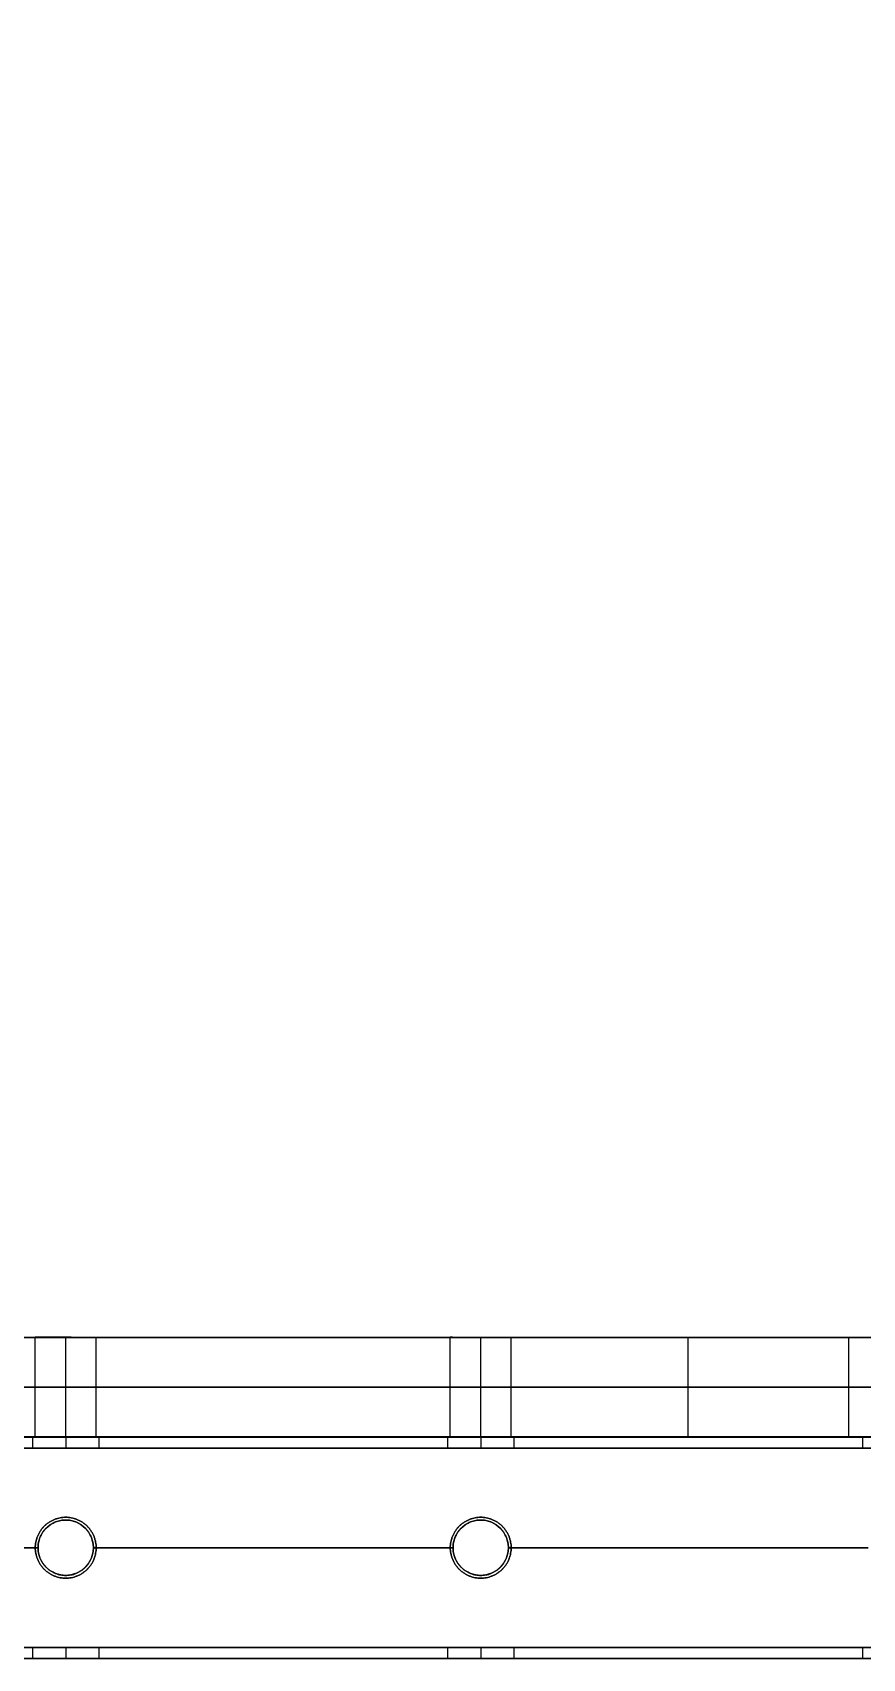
# Model space of a CAD drawing. Header units: millimetres. Extents: x -6529 to 809, y -8611 to 207.
# Drawn here: x 482.5 to 632.5, y -8611 to -8317.3 of the extents above; entities that cross this region are included whole.
import ezdxf

# ---------------------------------------------------------------- set-up
doc = ezdxf.new("R2010")
doc.units = ezdxf.units.MM
doc.header["$MEASUREMENT"] = 0
doc.layers.add('platen', color=7, linetype='Continuous', true_color=0x007f00)
doc.layers.add('staal', color=5, linetype='Continuous', true_color=0x0000ff)

# ---------------------------------------------------------------- blocks, each defined once
blk = doc.blocks.new('plaat base')
at = {"layer": 'platen'}
for p, q in [((58, -600), (1258, -600)), ((58, -600, 18), (1258, -600, 18)), ((245.5, -1232.5), (245.5, -1232.5, 18)), ((320.5, -1232.5), (320.5, -1232.5, 18)), ((240, -1238), (240, -1238, 18)), ((251, -1238), (251, -1238, 18)), ((315, -1238), (315, -1238, 18)), ((326, -1238), (326, -1238, 18)), ((245.5, -1243.5), (245.5, -1243.5, 18)), ((320.5, -1243.5), (320.5, -1243.5, 18))]:
    blk.add_line(p, q, dxfattribs=at)
for points in [[(358, 0), (179, 0), (0, 0)], [(358, 0, 18), (179, 0, 18), (0, 0, 18)], [(358, 0, 9), (179, 0, 9), (0, 0, 9)], [(179, 0), (179, 0, 9), (179, 0, 18)], [(958, -1200), (1137, -1200), (1316, -1200)], [(958, -1200, 18), (1137, -1200, 18), (1316, -1200, 18)], [(958, -1200, 9), (1137, -1200, 9), (1316, -1200, 9)], [(1137, -1200), (1137, -1200, 9), (1137, -1200, 18)], [(58, -1258), (208, -1258), (358, -1258)], [(58, -1258, 18), (208, -1258, 18), (358, -1258, 18)], [(58, -1258, 9), (208, -1258, 9), (358, -1258, 9)], [(208, -1258), (208, -1258, 9), (208, -1258, 18)]]:
    blk.add_open_spline(points, degree=2, dxfattribs=at)
for points in [[(245.5, -1243.5), (240, -1243.5), (240, -1238), (240, -1232.5), (245.5, -1232.5), (251, -1232.5), (251, -1238), (251, -1243.5), (245.5, -1243.5)], [(245.5, -1243.5, 18), (240, -1243.5, 18), (240, -1238, 18), (240, -1232.5, 18), (245.5, -1232.5, 18), (251, -1232.5, 18), (251, -1238, 18), (251, -1243.5, 18), (245.5, -1243.5, 18)], [(320.5, -1243.5), (315, -1243.5), (315, -1238), (315, -1232.5), (320.5, -1232.5), (326, -1232.5), (326, -1238), (326, -1243.5), (320.5, -1243.5)], [(320.5, -1243.5, 18), (315, -1243.5, 18), (315, -1238, 18), (315, -1232.5, 18), (320.5, -1232.5, 18), (326, -1232.5, 18), (326, -1238, 18), (326, -1243.5, 18), (320.5, -1243.5, 18)]]:
    blk.add_rational_spline(points, [1, 0.707106781187, 1, 0.707106781187, 1, 0.707106781187, 1, 0.707106781187, 1], degree=2, knots=[-31.415927, -31.415927, -31.415927, -23.561945, -23.561945, -15.707963, -15.707963, -7.853982, -7.853982, 0, 0, 0], dxfattribs=at)
blk = doc.blocks.new('plaat laag')
at = {"layer": 'platen'}
for p, q in [((-3.27, -989.99, -38), (14.73, -990.05, -38)), ((-3.29, -995.49, -43.5), (14.71, -995.55, -43.5)), ((-3.29, -995.49, -32.5), (14.71, -995.55, -32.5)), ((-3.31, -1000.99, -38), (14.69, -1001.05, -38)), ((-3.52, -1064.99, -38), (14.48, -1065.05, -38)), ((-3.54, -1070.49, -43.5), (14.46, -1070.55, -43.5)), ((-3.54, -1070.49, -32.5), (14.46, -1070.55, -32.5)), ((-3.56, -1075.99, -38), (14.44, -1076.05, -38))]:
    blk.add_line(p, q, dxfattribs=at)
for points in [[(-0.19, -58, 300), (-2.18, -658, 300), (-4.16, -1257.99, 300)], [(17.81, -58.06, 300), (15.82, -658.06, 300), (13.84, -1258.05, 300)], [(-3.17, -957.99, 600), (-3.76, -1136.99, 600), (-4.35, -1315.99, 600)], [(-4.16, -1257.99, -58), (-3.66, -1107.99, -58), (-3.17, -957.99, -58)], [(5.83, -958.02, 600), (5.24, -1137.02, 600), (4.65, -1316.02, 600)], [(4.84, -1258.02, -58), (5.34, -1108.02, -58), (5.83, -958.02, -58)], [(14.83, -958.05, 600), (14.24, -1137.05, 600), (13.65, -1316.05, 600)], [(13.84, -1258.05, -58), (14.34, -1108.05, -58), (14.83, -958.05, -58)], [(-3.66, -1107.99, -58), (5.34, -1108.02, -58), (14.34, -1108.05, -58)], [(-3.76, -1136.99, 600), (5.24, -1137.02, 600), (14.24, -1137.05, 600)]]:
    blk.add_open_spline(points, degree=2, dxfattribs=at)
for points in [[(-3.29, -995.49, -43.5), (-3.31, -1000.99, -43.5), (-3.31, -1000.99, -38), (-3.31, -1000.99, -32.5), (-3.29, -995.49, -32.5), (-3.27, -989.99, -32.5), (-3.27, -989.99, -38), (-3.27, -989.99, -43.5), (-3.29, -995.49, -43.5)], [(14.71, -995.55, -43.5), (14.69, -1001.05, -43.5), (14.69, -1001.05, -38), (14.69, -1001.05, -32.5), (14.71, -995.55, -32.5), (14.73, -990.05, -32.5), (14.73, -990.05, -38), (14.73, -990.05, -43.5), (14.71, -995.55, -43.5)], [(-3.54, -1070.49, -43.5), (-3.56, -1075.99, -43.5), (-3.56, -1075.99, -38), (-3.56, -1075.99, -32.5), (-3.54, -1070.49, -32.5), (-3.52, -1064.99, -32.5), (-3.52, -1064.99, -38), (-3.52, -1064.99, -43.5), (-3.54, -1070.49, -43.5)], [(14.46, -1070.55, -43.5), (14.44, -1076.05, -43.5), (14.44, -1076.05, -38), (14.44, -1076.05, -32.5), (14.46, -1070.55, -32.5), (14.48, -1065.05, -32.5), (14.48, -1065.05, -38), (14.48, -1065.05, -43.5), (14.46, -1070.55, -43.5)]]:
    blk.add_rational_spline(points, [1, 0.707106781187, 1, 0.707106781187, 1, 0.707106781187, 1, 0.707106781187, 1], degree=2, knots=[-31.415927, -31.415927, -31.415927, -23.561945, -23.561945, -15.707963, -15.707963, -7.853982, -7.853982, 0, 0, 0], dxfattribs=at)
blk = doc.blocks.new('top plaat')
at = {"layer": 'platen'}
for p, q in [((995.5, -1250.5), (995.5, -1250.5, 18)), ((1070.5, -1250.5), (1070.5, -1250.5, 18)), ((990, -1256), (990, -1256, 18)), ((1001, -1256), (1001, -1256, 18)), ((1065, -1256), (1065, -1256, 18)), ((1076, -1256), (1076, -1256, 18)), ((995.5, -1261.5), (995.5, -1261.5, 18)), ((1070.5, -1261.5), (1070.5, -1261.5, 18))]:
    blk.add_line(p, q, dxfattribs=at)
for points, knots in [([(995.5, -1261.5), (990, -1261.5), (990, -1256), (990, -1250.5), (995.5, -1250.5), (1001, -1250.5), (1001, -1256), (1001, -1261.5), (995.5, -1261.5)], [-31.415927, -31.415927, -31.415927, -23.561945, -23.561945, -15.707963, -15.707963, -7.853982, -7.853982, 0, 0, 0]), ([(995.5, -1261.5, 18), (990, -1261.5, 18), (990, -1256, 18), (990, -1250.5, 18), (995.5, -1250.5, 18), (1001, -1250.5, 18), (1001, -1256, 18), (1001, -1261.5, 18), (995.5, -1261.5, 18)], [-31.415927, -31.415927, -31.415927, -23.561945, -23.561945, -15.707963, -15.707963, -7.853982, -7.853982, 0, 0, 0]), ([(995.5, -1261.5, 9), (1001, -1261.5, 9), (1001, -1256, 9), (1001, -1250.5, 9), (995.5, -1250.5, 9), (990, -1250.5, 9), (990, -1256, 9), (990, -1261.5, 9), (995.5, -1261.5, 9)], [0, 0, 0, 7.853982, 7.853982, 15.707963, 15.707963, 23.561945, 23.561945, 31.415927, 31.415927, 31.415927]), ([(1070.5, -1261.5), (1065, -1261.5), (1065, -1256), (1065, -1250.5), (1070.5, -1250.5), (1076, -1250.5), (1076, -1256), (1076, -1261.5), (1070.5, -1261.5)], [-31.415927, -31.415927, -31.415927, -23.561945, -23.561945, -15.707963, -15.707963, -7.853982, -7.853982, 0, 0, 0]), ([(1070.5, -1261.5, 18), (1065, -1261.5, 18), (1065, -1256, 18), (1065, -1250.5, 18), (1070.5, -1250.5, 18), (1076, -1250.5, 18), (1076, -1256, 18), (1076, -1261.5, 18), (1070.5, -1261.5, 18)], [-31.415927, -31.415927, -31.415927, -23.561945, -23.561945, -15.707963, -15.707963, -7.853982, -7.853982, 0, 0, 0]), ([(1070.5, -1261.5, 9), (1076, -1261.5, 9), (1076, -1256, 9), (1076, -1250.5, 9), (1070.5, -1250.5, 9), (1065, -1250.5, 9), (1065, -1256, 9), (1065, -1261.5, 9), (1070.5, -1261.5, 9)], [0, 0, 0, 7.853982, 7.853982, 15.707963, 15.707963, 23.561945, 23.561945, 31.415927, 31.415927, 31.415927])]:
    blk.add_rational_spline(points, [1, 0.707106781187, 1, 0.707106781187, 1, 0.707106781187, 1, 0.707106781187, 1], degree=2, knots=knots, dxfattribs=at)
for points in [[(40, -1276), (349, -1276), (658, -1276), (967, -1276), (1276, -1276)], [(40, -1276, 18), (349, -1276, 18), (658, -1276, 18), (967, -1276, 18), (1276, -1276, 18)], [(40, -1276, 9), (349, -1276, 9), (658, -1276, 9), (967, -1276, 9), (1276, -1276, 9)]]:
    blk.add_open_spline(points, degree=2, knots=[5973.638309, 5973.638309, 5973.638309, 6592.931454, 6592.931454, 7212.2246, 7212.2246, 7212.2246], dxfattribs=at)

msp = doc.modelspace()

# ---------------------------------------------------------------- linework, layer by layer
at = {"layer": 'staal'}
for p, q in [((482.53, -8571, 1972), (482.53, -8573, 1972)), ((482.53, -8571, 696), (482.53, -8573, 696)), ((488.53, -8571, 1978), (488.53, -8573, 1978)), ((488.53, -8571, 1966), (488.53, -8573, 1966)), ((488.53, -8571, 26), (488.53, -8573, 26)), ((488.53, -8571, 14), (488.53, -8573, 14)), ((488.53, -8571, 702), (488.53, -8573, 702)), ((488.53, -8571, 690), (488.53, -8573, 690)), ((494.53, -8571, 1972), (494.53, -8573, 1972)), ((494.53, -8571, 20), (494.53, -8573, 20)), ((494.53, -8571, 696), (494.53, -8573, 696)), ((557.53, -8571, 1972), (557.53, -8573, 1972)), ((557.53, -8571, 20), (557.53, -8573, 20)), ((557.53, -8571, 696), (557.53, -8573, 696)), ((563.53, -8571, 1978), (563.53, -8573, 1978)), ((563.53, -8571, 1966), (563.53, -8573, 1966)), ((563.53, -8571, 26), (563.53, -8573, 26)), ((563.53, -8571, 14), (563.53, -8573, 14)), ((563.53, -8571, 702), (563.53, -8573, 702)), ((563.53, -8571, 690), (563.53, -8573, 690)), ((569.53, -8571, 1972), (569.53, -8573, 1972)), ((569.53, -8571, 20), (569.53, -8573, 20)), ((569.53, -8571, 696), (569.53, -8573, 696)), ((632.53, -8571, 20), (632.53, -8573, 20)), ((632.53, -8571, 696), (632.53, -8573, 696)), ((488.53, -8586, 1952), (488.53, -8586, 1954)), ((488.53, -8586, 1990), (488.53, -8586, 1992)), ((488.53, -8586), (488.53, -8586, 2)), ((488.53, -8586, 38), (488.53, -8586, 40)), ((488.53, -8586, 676), (488.53, -8586, 678)), ((488.53, -8586, 714), (488.53, -8586, 716)), ((563.53, -8586, 1952), (563.53, -8586, 1954)), ((563.53, -8586, 1990), (563.53, -8586, 1992)), ((563.53, -8586), (563.53, -8586, 2)), ((563.53, -8586, 38), (563.53, -8586, 40)), ((563.53, -8586, 676), (563.53, -8586, 678)), ((563.53, -8586, 714), (563.53, -8586, 716)), ((483.53, -8591, 1990), (483.53, -8591, 1992)), ((483.53, -8591, 1952), (483.53, -8591, 1954)), ((483.53, -8591, 38), (483.53, -8591, 40)), ((483.53, -8591), (483.53, -8591, 2)), ((483.53, -8591, 714), (483.53, -8591, 716)), ((483.53, -8591, 676), (483.53, -8591, 678)), ((493.53, -8591, 1990), (493.53, -8591, 1992)), ((493.53, -8591, 1952), (493.53, -8591, 1954)), ((493.53, -8591, 38), (493.53, -8591, 40)), ((493.53, -8591), (493.53, -8591, 2)), ((493.53, -8591, 714), (493.53, -8591, 716)), ((493.53, -8591, 676), (493.53, -8591, 678)), ((558.53, -8591, 1990), (558.53, -8591, 1992)), ((558.53, -8591, 1952), (558.53, -8591, 1954)), ((558.53, -8591, 38), (558.53, -8591, 40)), ((558.53, -8591), (558.53, -8591, 2)), ((558.53, -8591, 714), (558.53, -8591, 716)), ((558.53, -8591, 676), (558.53, -8591, 678)), ((568.53, -8591, 1990), (568.53, -8591, 1992)), ((568.53, -8591, 1952), (568.53, -8591, 1954)), ((568.53, -8591, 38), (568.53, -8591, 40)), ((568.53, -8591), (568.53, -8591, 2)), ((568.53, -8591, 714), (568.53, -8591, 716)), ((568.53, -8591, 676), (568.53, -8591, 678)), ((488.53, -8596, 1990), (488.53, -8596, 1992)), ((488.53, -8596, 1952), (488.53, -8596, 1954)), ((488.53, -8596, 38), (488.53, -8596, 40)), ((488.53, -8596), (488.53, -8596, 2)), ((488.53, -8596, 714), (488.53, -8596, 716)), ((488.53, -8596, 676), (488.53, -8596, 678)), ((563.53, -8596, 1990), (563.53, -8596, 1992)), ((563.53, -8596, 1952), (563.53, -8596, 1954)), ((563.53, -8596, 38), (563.53, -8596, 40)), ((563.53, -8596), (563.53, -8596, 2)), ((563.53, -8596, 714), (563.53, -8596, 716)), ((563.53, -8596, 676), (563.53, -8596, 678)), ((482.53, -8609, 1972), (482.53, -8611, 1972)), ((488.53, -8609, 1978), (488.53, -8611, 1978)), ((488.53, -8609, 1966), (488.53, -8611, 1966)), ((488.53, -8609, 26), (488.53, -8611, 26)), ((488.53, -8609, 14), (488.53, -8611, 14)), ((488.53, -8609, 702), (488.53, -8611, 702)), ((488.53, -8609, 690), (488.53, -8611, 690)), ((494.53, -8609, 1972), (494.53, -8611, 1972)), ((494.53, -8609, 20), (494.53, -8611, 20)), ((494.53, -8609, 696), (494.53, -8611, 696)), ((557.53, -8609, 1972), (557.53, -8611, 1972)), ((557.53, -8609, 20), (557.53, -8611, 20)), ((557.53, -8609, 696), (557.53, -8611, 696)), ((563.53, -8609, 1978), (563.53, -8611, 1978)), ((563.53, -8609, 1966), (563.53, -8611, 1966)), ((563.53, -8609, 26), (563.53, -8611, 26)), ((563.53, -8609, 14), (563.53, -8611, 14)), ((563.53, -8609, 702), (563.53, -8611, 702)), ((563.53, -8609, 690), (563.53, -8611, 690)), ((569.53, -8609, 1972), (569.53, -8611, 1972)), ((569.53, -8609, 20), (569.53, -8611, 20)), ((569.53, -8609, 696), (569.53, -8611, 696)), ((632.53, -8609, 1972), (632.53, -8611, 1972)), ((632.53, -8609, 20), (632.53, -8611, 20)), ((632.53, -8609, 696), (632.53, -8611, 696))]:
    msp.add_line(p, q, dxfattribs=at)
for points in [[(-506.97, -7295), (809.03, -7295), (809.03, -8611), (-506.97, -8611)], [(-466.97, -7335), (769.03, -7335), (769.03, -8571), (-466.97, -8571)]]:
    msp.add_lwpolyline(points, close=True, dxfattribs=at)
for centre in [(488.53, -8591, 1952), (488.53, -8591, 1991), (488.53, -8591, 1953), (488.53, -8591), (488.53, -8591, 39), (488.53, -8591, 1), (488.53, -8591, 676), (488.53, -8591, 715), (488.53, -8591, 677), (563.53, -8591, 1952), (563.53, -8591, 1991), (563.53, -8591, 1953), (563.53, -8591), (563.53, -8591, 39), (563.53, -8591, 1), (563.53, -8591, 676), (563.53, -8591, 715), (563.53, -8591, 677)]:
    msp.add_circle(centre, 5, dxfattribs=at)
for points in [[(-466.97, -8571, 1952), (151.03, -8571, 1952), (769.03, -8571, 1952)], [(-466.97, -8571, 1992), (151.03, -8571, 1992), (769.03, -8571, 1992)], [(769.03, -8571), (151.03, -8571), (-466.97, -8571)], [(769.03, -8571, 40), (151.03, -8571, 40), (-466.97, -8571, 40)], [(-466.97, -8571, 676), (151.03, -8571, 676), (769.03, -8571, 676)], [(-466.97, -8571, 716), (151.03, -8571, 716), (769.03, -8571, 716)], [(419.53, -8571, 1972), (451.03, -8571, 1972), (482.53, -8571, 1972)], [(419.53, -8571, 696), (451.03, -8571, 696), (482.53, -8571, 696)], [(494.53, -8571, 1972), (526.03, -8571, 1972), (557.53, -8571, 1972)], [(557.53, -8571, 20), (526.03, -8571, 20), (494.53, -8571, 20)], [(494.53, -8571, 696), (526.03, -8571, 696), (557.53, -8571, 696)], [(569.53, -8571, 1972), (601.03, -8571, 1972), (632.53, -8571, 1972)], [(632.53, -8571, 20), (601.03, -8571, 20), (569.53, -8571, 20)], [(569.53, -8571, 696), (601.03, -8571, 696), (632.53, -8571, 696)], [(-468.97, -8573, 1990), (151.03, -8573, 1990), (771.03, -8573, 1990)], [(-468.97, -8573, 1954), (151.03, -8573, 1954), (771.03, -8573, 1954)], [(771.03, -8573, 38), (151.03, -8573, 38), (-468.97, -8573, 38)], [(771.03, -8573, 2), (151.03, -8573, 2), (-468.97, -8573, 2)], [(-468.97, -8573, 714), (151.03, -8573, 714), (771.03, -8573, 714)], [(-468.97, -8573, 678), (151.03, -8573, 678), (771.03, -8573, 678)], [(419.53, -8573, 1972), (451.03, -8573, 1972), (482.53, -8573, 1972)], [(419.53, -8573, 696), (451.03, -8573, 696), (482.53, -8573, 696)], [(494.53, -8573, 1972), (526.03, -8573, 1972), (557.53, -8573, 1972)], [(557.53, -8573, 20), (526.03, -8573, 20), (494.53, -8573, 20)], [(494.53, -8573, 696), (526.03, -8573, 696), (557.53, -8573, 696)], [(569.53, -8573, 1972), (601.03, -8573, 1972), (632.53, -8573, 1972)], [(632.53, -8573, 20), (601.03, -8573, 20), (569.53, -8573, 20)], [(569.53, -8573, 696), (601.03, -8573, 696), (632.53, -8573, 696)], [(418.53, -8591, 1992), (451.03, -8591, 1992), (483.53, -8591, 1992)], [(418.53, -8591, 1990), (451.03, -8591, 1990), (483.53, -8591, 1990)], [(418.53, -8591, 1954), (451.03, -8591, 1954), (483.53, -8591, 1954)], [(418.53, -8591, 1952), (451.03, -8591, 1952), (483.53, -8591, 1952)], [(483.53, -8591, 40), (451.03, -8591, 40), (418.53, -8591, 40)], [(483.53, -8591, 38), (451.03, -8591, 38), (418.53, -8591, 38)], [(483.53, -8591, 2), (451.03, -8591, 2), (418.53, -8591, 2)], [(483.53, -8591), (451.03, -8591), (418.53, -8591)], [(418.53, -8591, 716), (451.03, -8591, 716), (483.53, -8591, 716)], [(418.53, -8591, 714), (451.03, -8591, 714), (483.53, -8591, 714)], [(418.53, -8591, 678), (451.03, -8591, 678), (483.53, -8591, 678)], [(418.53, -8591, 676), (451.03, -8591, 676), (483.53, -8591, 676)], [(493.53, -8591, 1992), (526.03, -8591, 1992), (558.53, -8591, 1992)], [(493.53, -8591, 1990), (526.03, -8591, 1990), (558.53, -8591, 1990)], [(493.53, -8591, 1954), (526.03, -8591, 1954), (558.53, -8591, 1954)], [(493.53, -8591, 1952), (526.03, -8591, 1952), (558.53, -8591, 1952)], [(558.53, -8591, 40), (526.03, -8591, 40), (493.53, -8591, 40)], [(558.53, -8591, 38), (526.03, -8591, 38), (493.53, -8591, 38)], [(558.53, -8591, 2), (526.03, -8591, 2), (493.53, -8591, 2)], [(558.53, -8591), (526.03, -8591), (493.53, -8591)], [(493.53, -8591, 716), (526.03, -8591, 716), (558.53, -8591, 716)], [(493.53, -8591, 714), (526.03, -8591, 714), (558.53, -8591, 714)], [(493.53, -8591, 678), (526.03, -8591, 678), (558.53, -8591, 678)], [(493.53, -8591, 676), (526.03, -8591, 676), (558.53, -8591, 676)], [(568.53, -8591, 1992), (601.03, -8591, 1992), (633.53, -8591, 1992)], [(568.53, -8591, 1990), (601.03, -8591, 1990), (633.53, -8591, 1990)], [(568.53, -8591, 1954), (601.03, -8591, 1954), (633.53, -8591, 1954)], [(568.53, -8591, 1952), (601.03, -8591, 1952), (633.53, -8591, 1952)], [(633.53, -8591, 40), (601.03, -8591, 40), (568.53, -8591, 40)], [(633.53, -8591, 38), (601.03, -8591, 38), (568.53, -8591, 38)], [(633.53, -8591, 2), (601.03, -8591, 2), (568.53, -8591, 2)], [(633.53, -8591), (601.03, -8591), (568.53, -8591)], [(568.53, -8591, 716), (601.03, -8591, 716), (633.53, -8591, 716)], [(568.53, -8591, 714), (601.03, -8591, 714), (633.53, -8591, 714)], [(568.53, -8591, 678), (601.03, -8591, 678), (633.53, -8591, 678)], [(568.53, -8591, 676), (601.03, -8591, 676), (633.53, -8591, 676)], [(-504.97, -8609, 1990), (151.03, -8609, 1990), (807.03, -8609, 1990)], [(-504.97, -8609, 1954), (151.03, -8609, 1954), (807.03, -8609, 1954)], [(807.03, -8609, 38), (151.03, -8609, 38), (-504.97, -8609, 38)], [(807.03, -8609, 2), (151.03, -8609, 2), (-504.97, -8609, 2)], [(-504.97, -8609, 714), (151.03, -8609, 714), (807.03, -8609, 714)], [(-504.97, -8609, 678), (151.03, -8609, 678), (807.03, -8609, 678)], [(419.53, -8609, 1972), (451.03, -8609, 1972), (482.53, -8609, 1972)], [(494.53, -8609, 1972), (526.03, -8609, 1972), (557.53, -8609, 1972)], [(557.53, -8609, 20), (526.03, -8609, 20), (494.53, -8609, 20)], [(494.53, -8609, 696), (526.03, -8609, 696), (557.53, -8609, 696)], [(569.53, -8609, 1972), (601.03, -8609, 1972), (632.53, -8609, 1972)], [(632.53, -8609, 20), (601.03, -8609, 20), (569.53, -8609, 20)], [(569.53, -8609, 696), (601.03, -8609, 696), (632.53, -8609, 696)], [(-506.97, -8611, 1952), (151.03, -8611, 1952), (809.03, -8611, 1952)], [(-506.97, -8611, 1992), (151.03, -8611, 1992), (809.03, -8611, 1992)], [(809.03, -8611), (151.03, -8611), (-506.97, -8611)], [(809.03, -8611, 40), (151.03, -8611, 40), (-506.97, -8611, 40)], [(-506.97, -8611, 676), (151.03, -8611, 676), (809.03, -8611, 676)], [(-506.97, -8611, 716), (151.03, -8611, 716), (809.03, -8611, 716)], [(419.53, -8611, 1972), (451.03, -8611, 1972), (482.53, -8611, 1972)], [(494.53, -8611, 1972), (526.03, -8611, 1972), (557.53, -8611, 1972)], [(557.53, -8611, 20), (526.03, -8611, 20), (494.53, -8611, 20)], [(494.53, -8611, 696), (526.03, -8611, 696), (557.53, -8611, 696)], [(569.53, -8611, 1972), (601.03, -8611, 1972), (632.53, -8611, 1972)], [(632.53, -8611, 20), (601.03, -8611, 20), (569.53, -8611, 20)], [(569.53, -8611, 696), (601.03, -8611, 696), (632.53, -8611, 696)]]:
    msp.add_open_spline(points, degree=2, dxfattribs=at)
for points, weights, knots in [([(488.53, -8571, 1978), (482.53, -8571, 1978), (482.53, -8571, 1972), (482.53, -8571, 1966), (488.53, -8571, 1966), (494.53, -8571, 1966), (494.53, -8571, 1972), (494.53, -8571, 1978), (488.53, -8571, 1978)], [1, 0.707106781187, 1, 0.707106781187, 1, 0.707106781187, 1, 0.707106781187, 1], [0, 0, 0, 7.853982, 7.853982, 15.707963, 15.707963, 23.561945, 23.561945, 31.415927, 31.415927, 31.415927]), ([(488.53, -8571, 26), (494.53, -8571, 26), (494.53, -8571, 20), (494.53, -8571, 14), (488.53, -8571, 14), (482.53, -8571, 14), (482.53, -8571, 20), (482.53, -8571, 26), (488.53, -8571, 26)], [1, 0.707106781187, 1, 0.707106781187, 1, 0.707106781187, 1, 0.707106781187, 1], [0, 0, 0, 7.853982, 7.853982, 15.707963, 15.707963, 23.561945, 23.561945, 31.415927, 31.415927, 31.415927]), ([(488.53, -8571, 702), (482.53, -8571, 702), (482.53, -8571, 696), (482.53, -8571, 690), (488.53, -8571, 690), (494.53, -8571, 690), (494.53, -8571, 696), (494.53, -8571, 702), (488.53, -8571, 702)], [1, 0.707106781187, 1, 0.707106781187, 1, 0.707106781187, 1, 0.707106781187, 1], [0, 0, 0, 7.853982, 7.853982, 15.707963, 15.707963, 23.561945, 23.561945, 31.415927, 31.415927, 31.415927]), ([(563.53, -8571, 1978), (557.53, -8571, 1978), (557.53, -8571, 1972), (557.53, -8571, 1966), (563.53, -8571, 1966), (569.53, -8571, 1966), (569.53, -8571, 1972), (569.53, -8571, 1978), (563.53, -8571, 1978)], [1, 0.707106781187, 1, 0.707106781187, 1, 0.707106781187, 1, 0.707106781187, 1], [0, 0, 0, 7.853982, 7.853982, 15.707963, 15.707963, 23.561945, 23.561945, 31.415927, 31.415927, 31.415927]), ([(563.53, -8571, 26), (569.53, -8571, 26), (569.53, -8571, 20), (569.53, -8571, 14), (563.53, -8571, 14), (557.53, -8571, 14), (557.53, -8571, 20), (557.53, -8571, 26), (563.53, -8571, 26)], [1, 0.707106781187, 1, 0.707106781187, 1, 0.707106781187, 1, 0.707106781187, 1], [0, 0, 0, 7.853982, 7.853982, 15.707963, 15.707963, 23.561945, 23.561945, 31.415927, 31.415927, 31.415927]), ([(563.53, -8571, 702), (557.53, -8571, 702), (557.53, -8571, 696), (557.53, -8571, 690), (563.53, -8571, 690), (569.53, -8571, 690), (569.53, -8571, 696), (569.53, -8571, 702), (563.53, -8571, 702)], [1, 0.707106781187, 1, 0.707106781187, 1, 0.707106781187, 1, 0.707106781187, 1], [0, 0, 0, 7.853982, 7.853982, 15.707963, 15.707963, 23.561945, 23.561945, 31.415927, 31.415927, 31.415927]), ([(638.53, -8571, 26), (644.53, -8571, 26), (644.53, -8571, 20), (644.53, -8571, 14), (638.53, -8571, 14), (632.53, -8571, 14), (632.53, -8571, 20), (632.53, -8571, 26), (638.53, -8571, 26)], [1, 0.707106781187, 1, 0.707106781187, 1, 0.707106781187, 1, 0.707106781187, 1], [0, 0, 0, 7.853982, 7.853982, 15.707963, 15.707963, 23.561945, 23.561945, 31.415927, 31.415927, 31.415927]), ([(638.53, -8571, 702), (632.53, -8571, 702), (632.53, -8571, 696), (632.53, -8571, 690), (638.53, -8571, 690), (644.53, -8571, 690), (644.53, -8571, 696), (644.53, -8571, 702), (638.53, -8571, 702)], [1, 0.707106781187, 1, 0.707106781187, 1, 0.707106781187, 1, 0.707106781187, 1], [0, 0, 0, 7.853982, 7.853982, 15.707963, 15.707963, 23.561945, 23.561945, 31.415927, 31.415927, 31.415927]), ([(488.53, -8573, 1978), (494.53, -8573, 1978), (494.53, -8573, 1972), (494.53, -8573, 1966), (488.53, -8573, 1966), (482.53, -8573, 1966), (482.53, -8573, 1972), (482.53, -8573, 1978), (488.53, -8573, 1978)], [1, 0.707106781187, 1, 0.707106781187, 1, 0.707106781187, 1, 0.707106781187, 1], [-31.415927, -31.415927, -31.415927, -23.561945, -23.561945, -15.707963, -15.707963, -7.853982, -7.853982, 0, 0, 0]), ([(488.53, -8573, 26), (482.53, -8573, 26), (482.53, -8573, 20), (482.53, -8573, 14), (488.53, -8573, 14), (494.53, -8573, 14), (494.53, -8573, 20), (494.53, -8573, 26), (488.53, -8573, 26)], [1, 0.707106781187, 1, 0.707106781187, 1, 0.707106781187, 1, 0.707106781187, 1], [-31.415927, -31.415927, -31.415927, -23.561945, -23.561945, -15.707963, -15.707963, -7.853982, -7.853982, 0, 0, 0]), ([(488.53, -8573, 702), (494.53, -8573, 702), (494.53, -8573, 696), (494.53, -8573, 690), (488.53, -8573, 690), (482.53, -8573, 690), (482.53, -8573, 696), (482.53, -8573, 702), (488.53, -8573, 702)], [1, 0.707106781187, 1, 0.707106781187, 1, 0.707106781187, 1, 0.707106781187, 1], [-31.415927, -31.415927, -31.415927, -23.561945, -23.561945, -15.707963, -15.707963, -7.853982, -7.853982, 0, 0, 0]), ([(563.53, -8573, 1978), (569.53, -8573, 1978), (569.53, -8573, 1972), (569.53, -8573, 1966), (563.53, -8573, 1966), (557.53, -8573, 1966), (557.53, -8573, 1972), (557.53, -8573, 1978), (563.53, -8573, 1978)], [1, 0.707106781187, 1, 0.707106781187, 1, 0.707106781187, 1, 0.707106781187, 1], [-31.415927, -31.415927, -31.415927, -23.561945, -23.561945, -15.707963, -15.707963, -7.853982, -7.853982, 0, 0, 0]), ([(563.53, -8573, 26), (557.53, -8573, 26), (557.53, -8573, 20), (557.53, -8573, 14), (563.53, -8573, 14), (569.53, -8573, 14), (569.53, -8573, 20), (569.53, -8573, 26), (563.53, -8573, 26)], [1, 0.707106781187, 1, 0.707106781187, 1, 0.707106781187, 1, 0.707106781187, 1], [-31.415927, -31.415927, -31.415927, -23.561945, -23.561945, -15.707963, -15.707963, -7.853982, -7.853982, 0, 0, 0]), ([(563.53, -8573, 702), (569.53, -8573, 702), (569.53, -8573, 696), (569.53, -8573, 690), (563.53, -8573, 690), (557.53, -8573, 690), (557.53, -8573, 696), (557.53, -8573, 702), (563.53, -8573, 702)], [1, 0.707106781187, 1, 0.707106781187, 1, 0.707106781187, 1, 0.707106781187, 1], [-31.415927, -31.415927, -31.415927, -23.561945, -23.561945, -15.707963, -15.707963, -7.853982, -7.853982, 0, 0, 0]), ([(638.53, -8573, 26), (632.53, -8573, 26), (632.53, -8573, 20), (632.53, -8573, 14), (638.53, -8573, 14), (644.53, -8573, 14), (644.53, -8573, 20), (644.53, -8573, 26), (638.53, -8573, 26)], [1, 0.707106781187, 1, 0.707106781187, 1, 0.707106781187, 1, 0.707106781187, 1], [-31.415927, -31.415927, -31.415927, -23.561945, -23.561945, -15.707963, -15.707963, -7.853982, -7.853982, 0, 0, 0]), ([(638.53, -8573, 702), (644.53, -8573, 702), (644.53, -8573, 696), (644.53, -8573, 690), (638.53, -8573, 690), (632.53, -8573, 690), (632.53, -8573, 696), (632.53, -8573, 702), (638.53, -8573, 702)], [1, 0.707106781187, 1, 0.707106781187, 1, 0.707106781187, 1, 0.707106781187, 1], [-31.415927, -31.415927, -31.415927, -23.561945, -23.561945, -15.707963, -15.707963, -7.853982, -7.853982, 0, 0, 0]), ([(488.53, -8586, 1992), (493.53, -8586, 1992), (493.53, -8591, 1992), (493.53, -8596, 1992), (488.53, -8596, 1992), (483.53, -8596, 1992), (483.53, -8591, 1992), (483.53, -8586, 1992), (488.53, -8586, 1992)], [1, 0.707106781187, 1, 0.707106781187, 1, 0.707106781187, 1, 0.707106781187, 1], [-31.415927, -31.415927, -31.415927, -23.561945, -23.561945, -15.707963, -15.707963, -7.853982, -7.853982, 0, 0, 0]), ([(488.53, -8586, 1990), (483.53, -8586, 1990), (483.53, -8591, 1990), (483.53, -8596, 1990), (488.53, -8596, 1990), (493.53, -8596, 1990), (493.53, -8591, 1990), (493.53, -8586, 1990), (488.53, -8586, 1990)], [1, 0.707106781187, 1, 0.707106781187, 1, 0.707106781187, 1, 0.707106781187, 1], [0, 0, 0, 7.853982, 7.853982, 15.707963, 15.707963, 23.561945, 23.561945, 31.415927, 31.415927, 31.415927]), ([(488.53, -8586, 1954), (493.53, -8586, 1954), (493.53, -8591, 1954), (493.53, -8596, 1954), (488.53, -8596, 1954), (483.53, -8596, 1954), (483.53, -8591, 1954), (483.53, -8586, 1954), (488.53, -8586, 1954)], [1, 0.707106781187, 1, 0.707106781187, 1, 0.707106781187, 1, 0.707106781187, 1], [-31.415927, -31.415927, -31.415927, -23.561945, -23.561945, -15.707963, -15.707963, -7.853982, -7.853982, 0, 0, 0]), ([(488.53, -8586, 40), (483.53, -8586, 40), (483.53, -8591, 40), (483.53, -8596, 40), (488.53, -8596, 40), (493.53, -8596, 40), (493.53, -8591, 40), (493.53, -8586, 40), (488.53, -8586, 40)], [1, 0.707106781187, 1, 0.707106781187, 1, 0.707106781187, 1, 0.707106781187, 1], [-31.415927, -31.415927, -31.415927, -23.561945, -23.561945, -15.707963, -15.707963, -7.853982, -7.853982, 0, 0, 0]), ([(488.53, -8586, 38), (493.53, -8586, 38), (493.53, -8591, 38), (493.53, -8596, 38), (488.53, -8596, 38), (483.53, -8596, 38), (483.53, -8591, 38), (483.53, -8586, 38), (488.53, -8586, 38)], [1, 0.707106781187, 1, 0.707106781187, 1, 0.707106781187, 1, 0.707106781187, 1], [0, 0, 0, 7.853982, 7.853982, 15.707963, 15.707963, 23.561945, 23.561945, 31.415927, 31.415927, 31.415927]), ([(488.53, -8586, 2), (483.53, -8586, 2), (483.53, -8591, 2), (483.53, -8596, 2), (488.53, -8596, 2), (493.53, -8596, 2), (493.53, -8591, 2), (493.53, -8586, 2), (488.53, -8586, 2)], [1, 0.707106781187, 1, 0.707106781187, 1, 0.707106781187, 1, 0.707106781187, 1], [-31.415927, -31.415927, -31.415927, -23.561945, -23.561945, -15.707963, -15.707963, -7.853982, -7.853982, 0, 0, 0]), ([(488.53, -8586, 716), (493.53, -8586, 716), (493.53, -8591, 716), (493.53, -8596, 716), (488.53, -8596, 716), (483.53, -8596, 716), (483.53, -8591, 716), (483.53, -8586, 716), (488.53, -8586, 716)], [1, 0.707106781187, 1, 0.707106781187, 1, 0.707106781187, 1, 0.707106781187, 1], [-31.415927, -31.415927, -31.415927, -23.561945, -23.561945, -15.707963, -15.707963, -7.853982, -7.853982, 0, 0, 0]), ([(488.53, -8586, 714), (483.53, -8586, 714), (483.53, -8591, 714), (483.53, -8596, 714), (488.53, -8596, 714), (493.53, -8596, 714), (493.53, -8591, 714), (493.53, -8586, 714), (488.53, -8586, 714)], [1, 0.707106781187, 1, 0.707106781187, 1, 0.707106781187, 1, 0.707106781187, 1], [0, 0, 0, 7.853982, 7.853982, 15.707963, 15.707963, 23.561945, 23.561945, 31.415927, 31.415927, 31.415927]), ([(488.53, -8586, 678), (493.53, -8586, 678), (493.53, -8591, 678), (493.53, -8596, 678), (488.53, -8596, 678), (483.53, -8596, 678), (483.53, -8591, 678), (483.53, -8586, 678), (488.53, -8586, 678)], [1, 0.707106781187, 1, 0.707106781187, 1, 0.707106781187, 1, 0.707106781187, 1], [-31.415927, -31.415927, -31.415927, -23.561945, -23.561945, -15.707963, -15.707963, -7.853982, -7.853982, 0, 0, 0]), ([(563.53, -8586, 1992), (568.53, -8586, 1992), (568.53, -8591, 1992), (568.53, -8596, 1992), (563.53, -8596, 1992), (558.53, -8596, 1992), (558.53, -8591, 1992), (558.53, -8586, 1992), (563.53, -8586, 1992)], [1, 0.707106781187, 1, 0.707106781187, 1, 0.707106781187, 1, 0.707106781187, 1], [-31.415927, -31.415927, -31.415927, -23.561945, -23.561945, -15.707963, -15.707963, -7.853982, -7.853982, 0, 0, 0]), ([(563.53, -8586, 1990), (558.53, -8586, 1990), (558.53, -8591, 1990), (558.53, -8596, 1990), (563.53, -8596, 1990), (568.53, -8596, 1990), (568.53, -8591, 1990), (568.53, -8586, 1990), (563.53, -8586, 1990)], [1, 0.707106781187, 1, 0.707106781187, 1, 0.707106781187, 1, 0.707106781187, 1], [0, 0, 0, 7.853982, 7.853982, 15.707963, 15.707963, 23.561945, 23.561945, 31.415927, 31.415927, 31.415927]), ([(563.53, -8586, 1954), (568.53, -8586, 1954), (568.53, -8591, 1954), (568.53, -8596, 1954), (563.53, -8596, 1954), (558.53, -8596, 1954), (558.53, -8591, 1954), (558.53, -8586, 1954), (563.53, -8586, 1954)], [1, 0.707106781187, 1, 0.707106781187, 1, 0.707106781187, 1, 0.707106781187, 1], [-31.415927, -31.415927, -31.415927, -23.561945, -23.561945, -15.707963, -15.707963, -7.853982, -7.853982, 0, 0, 0]), ([(563.53, -8586, 40), (558.53, -8586, 40), (558.53, -8591, 40), (558.53, -8596, 40), (563.53, -8596, 40), (568.53, -8596, 40), (568.53, -8591, 40), (568.53, -8586, 40), (563.53, -8586, 40)], [1, 0.707106781187, 1, 0.707106781187, 1, 0.707106781187, 1, 0.707106781187, 1], [-31.415927, -31.415927, -31.415927, -23.561945, -23.561945, -15.707963, -15.707963, -7.853982, -7.853982, 0, 0, 0]), ([(563.53, -8586, 38), (568.53, -8586, 38), (568.53, -8591, 38), (568.53, -8596, 38), (563.53, -8596, 38), (558.53, -8596, 38), (558.53, -8591, 38), (558.53, -8586, 38), (563.53, -8586, 38)], [1, 0.707106781187, 1, 0.707106781187, 1, 0.707106781187, 1, 0.707106781187, 1], [0, 0, 0, 7.853982, 7.853982, 15.707963, 15.707963, 23.561945, 23.561945, 31.415927, 31.415927, 31.415927]), ([(563.53, -8586, 2), (558.53, -8586, 2), (558.53, -8591, 2), (558.53, -8596, 2), (563.53, -8596, 2), (568.53, -8596, 2), (568.53, -8591, 2), (568.53, -8586, 2), (563.53, -8586, 2)], [1, 0.707106781187, 1, 0.707106781187, 1, 0.707106781187, 1, 0.707106781187, 1], [-31.415927, -31.415927, -31.415927, -23.561945, -23.561945, -15.707963, -15.707963, -7.853982, -7.853982, 0, 0, 0]), ([(563.53, -8586, 716), (568.53, -8586, 716), (568.53, -8591, 716), (568.53, -8596, 716), (563.53, -8596, 716), (558.53, -8596, 716), (558.53, -8591, 716), (558.53, -8586, 716), (563.53, -8586, 716)], [1, 0.707106781187, 1, 0.707106781187, 1, 0.707106781187, 1, 0.707106781187, 1], [-31.415927, -31.415927, -31.415927, -23.561945, -23.561945, -15.707963, -15.707963, -7.853982, -7.853982, 0, 0, 0]), ([(563.53, -8586, 714), (558.53, -8586, 714), (558.53, -8591, 714), (558.53, -8596, 714), (563.53, -8596, 714), (568.53, -8596, 714), (568.53, -8591, 714), (568.53, -8586, 714), (563.53, -8586, 714)], [1, 0.707106781187, 1, 0.707106781187, 1, 0.707106781187, 1, 0.707106781187, 1], [0, 0, 0, 7.853982, 7.853982, 15.707963, 15.707963, 23.561945, 23.561945, 31.415927, 31.415927, 31.415927]), ([(563.53, -8586, 678), (568.53, -8586, 678), (568.53, -8591, 678), (568.53, -8596, 678), (563.53, -8596, 678), (558.53, -8596, 678), (558.53, -8591, 678), (558.53, -8586, 678), (563.53, -8586, 678)], [1, 0.707106781187, 1, 0.707106781187, 1, 0.707106781187, 1, 0.707106781187, 1], [-31.415927, -31.415927, -31.415927, -23.561945, -23.561945, -15.707963, -15.707963, -7.853982, -7.853982, 0, 0, 0]), ([(488.53, -8609, 1978), (482.53, -8609, 1978), (482.53, -8609, 1972), (482.53, -8609, 1966), (488.53, -8609, 1966), (494.53, -8609, 1966), (494.53, -8609, 1972), (494.53, -8609, 1978), (488.53, -8609, 1978)], [1, 0.707106781187, 1, 0.707106781187, 1, 0.707106781187, 1, 0.707106781187, 1], [0, 0, 0, 7.853982, 7.853982, 15.707963, 15.707963, 23.561945, 23.561945, 31.415927, 31.415927, 31.415927]), ([(488.53, -8609, 26), (494.53, -8609, 26), (494.53, -8609, 20), (494.53, -8609, 14), (488.53, -8609, 14), (482.53, -8609, 14), (482.53, -8609, 20), (482.53, -8609, 26), (488.53, -8609, 26)], [0.999999860338, 0.707106851018, 1, 0.707106781187, 1, 0.707106781187, 1, 0.707106851018, 0.999999860338], [0, 0, 0, 7.853981, 7.853981, 15.707963, 15.707963, 23.561946, 23.561946, 31.415927, 31.415927, 31.415927]), ([(488.53, -8609, 702), (482.53, -8609, 702), (482.53, -8609, 696), (482.53, -8609, 690), (488.53, -8609, 690), (494.53, -8609, 690), (494.53, -8609, 696), (494.53, -8609, 702), (488.53, -8609, 702)], [1, 0.707106781187, 1, 0.707106781187, 1, 0.707106781187, 1, 0.707106781187, 1], [0, 0, 0, 7.853982, 7.853982, 15.707963, 15.707963, 23.561945, 23.561945, 31.415927, 31.415927, 31.415927]), ([(563.53, -8609, 1978), (557.53, -8609, 1978), (557.53, -8609, 1972), (557.53, -8609, 1966), (563.53, -8609, 1966), (569.53, -8609, 1966), (569.53, -8609, 1972), (569.53, -8609, 1978), (563.53, -8609, 1978)], [1, 0.707106781187, 1, 0.707106781187, 1, 0.707106781187, 1, 0.707106781187, 1], [0, 0, 0, 7.853982, 7.853982, 15.707963, 15.707963, 23.561945, 23.561945, 31.415927, 31.415927, 31.415927]), ([(563.53, -8609, 26), (569.53, -8609, 26), (569.53, -8609, 20), (569.53, -8609, 14), (563.53, -8609, 14), (557.53, -8609, 14), (557.53, -8609, 20), (557.53, -8609, 26), (563.53, -8609, 26)], [1, 0.707106781187, 1, 0.707106781187, 1, 0.707106781187, 1, 0.707106781187, 1], [0, 0, 0, 7.853982, 7.853982, 15.707963, 15.707963, 23.561945, 23.561945, 31.415927, 31.415927, 31.415927]), ([(563.53, -8609, 702), (557.53, -8609, 702), (557.53, -8609, 696), (557.53, -8609, 690), (563.53, -8609, 690), (569.53, -8609, 690), (569.53, -8609, 696), (569.53, -8609, 702), (563.53, -8609, 702)], [1, 0.707106781187, 1, 0.707106781187, 1, 0.707106781187, 1, 0.707106781187, 1], [0, 0, 0, 7.853982, 7.853982, 15.707963, 15.707963, 23.561945, 23.561945, 31.415927, 31.415927, 31.415927]), ([(638.53, -8609, 1978), (632.53, -8609, 1978), (632.53, -8609, 1972), (632.53, -8609, 1966), (638.53, -8609, 1966), (644.53, -8609, 1966), (644.53, -8609, 1972), (644.53, -8609, 1978), (638.53, -8609, 1978)], [1, 0.707106781187, 1, 0.707106781187, 1, 0.707106781187, 1, 0.707106781187, 1], [0, 0, 0, 7.853982, 7.853982, 15.707963, 15.707963, 23.561945, 23.561945, 31.415927, 31.415927, 31.415927]), ([(638.53, -8609, 26), (644.53, -8609, 26), (644.53, -8609, 20), (644.53, -8609, 14), (638.53, -8609, 14), (632.53, -8609, 14), (632.53, -8609, 20), (632.53, -8609, 26), (638.53, -8609, 26)], [1, 0.707106781187, 1, 0.707106781187, 1, 0.707106781187, 1, 0.707106781187, 1], [0, 0, 0, 7.853982, 7.853982, 15.707963, 15.707963, 23.561945, 23.561945, 31.415927, 31.415927, 31.415927]), ([(638.53, -8609, 702), (632.53, -8609, 702), (632.53, -8609, 696), (632.53, -8609, 690), (638.53, -8609, 690), (644.53, -8609, 690), (644.53, -8609, 696), (644.53, -8609, 702), (638.53, -8609, 702)], [1, 0.707106781187, 1, 0.707106781187, 1, 0.707106781187, 1, 0.707106781187, 1], [0, 0, 0, 7.853982, 7.853982, 15.707963, 15.707963, 23.561945, 23.561945, 31.415927, 31.415927, 31.415927]), ([(488.53, -8611, 1978), (494.53, -8611, 1978), (494.53, -8611, 1972), (494.53, -8611, 1966), (488.53, -8611, 1966), (482.53, -8611, 1966), (482.53, -8611, 1972), (482.53, -8611, 1978), (488.53, -8611, 1978)], [1, 0.707106781187, 1, 0.707106781187, 1, 0.707106781187, 1, 0.707106781187, 1], [-31.415927, -31.415927, -31.415927, -23.561945, -23.561945, -15.707963, -15.707963, -7.853982, -7.853982, 0, 0, 0]), ([(488.53, -8611, 26), (482.53, -8611, 26), (482.53, -8611, 20), (482.53, -8611, 14), (488.53, -8611, 14), (494.53, -8611, 14), (494.53, -8611, 20), (494.53, -8611, 26), (488.53, -8611, 26)], [1, 0.707106781187, 1, 0.707106781187, 1, 0.707106781187, 1, 0.707106781187, 1], [-31.415927, -31.415927, -31.415927, -23.561945, -23.561945, -15.707963, -15.707963, -7.853982, -7.853982, 0, 0, 0]), ([(488.53, -8611, 702), (494.53, -8611, 702), (494.53, -8611, 696), (494.53, -8611, 690), (488.53, -8611, 690), (482.53, -8611, 690), (482.53, -8611, 696), (482.53, -8611, 702), (488.53, -8611, 702)], [1, 0.707106781187, 1, 0.707106781187, 1, 0.707106781187, 1, 0.707106781187, 1], [-31.415927, -31.415927, -31.415927, -23.561945, -23.561945, -15.707963, -15.707963, -7.853982, -7.853982, 0, 0, 0]), ([(563.53, -8611, 1978), (569.53, -8611, 1978), (569.53, -8611, 1972), (569.53, -8611, 1966), (563.53, -8611, 1966), (557.53, -8611, 1966), (557.53, -8611, 1972), (557.53, -8611, 1978), (563.53, -8611, 1978)], [1, 0.707106781187, 1, 0.707106781187, 1, 0.707106781187, 1, 0.707106781187, 1], [-31.415927, -31.415927, -31.415927, -23.561945, -23.561945, -15.707963, -15.707963, -7.853982, -7.853982, 0, 0, 0]), ([(563.53, -8611, 26), (557.53, -8611, 26), (557.53, -8611, 20), (557.53, -8611, 14), (563.53, -8611, 14), (569.53, -8611, 14), (569.53, -8611, 20), (569.53, -8611, 26), (563.53, -8611, 26)], [1, 0.707106781187, 1, 0.707106781187, 1, 0.707106781187, 1, 0.707106781187, 1], [-31.415927, -31.415927, -31.415927, -23.561945, -23.561945, -15.707963, -15.707963, -7.853982, -7.853982, 0, 0, 0]), ([(563.53, -8611, 702), (569.53, -8611, 702), (569.53, -8611, 696), (569.53, -8611, 690), (563.53, -8611, 690), (557.53, -8611, 690), (557.53, -8611, 696), (557.53, -8611, 702), (563.53, -8611, 702)], [1, 0.707106781187, 1, 0.707106781187, 1, 0.707106781187, 1, 0.707106781187, 1], [-31.415927, -31.415927, -31.415927, -23.561945, -23.561945, -15.707963, -15.707963, -7.853982, -7.853982, 0, 0, 0]), ([(638.53, -8611, 1978), (644.53, -8611, 1978), (644.53, -8611, 1972), (644.53, -8611, 1966), (638.53, -8611, 1966), (632.53, -8611, 1966), (632.53, -8611, 1972), (632.53, -8611, 1978), (638.53, -8611, 1978)], [1, 0.707106781187, 1, 0.707106781187, 1, 0.707106781187, 1, 0.707106781187, 1], [-31.415927, -31.415927, -31.415927, -23.561945, -23.561945, -15.707963, -15.707963, -7.853982, -7.853982, 0, 0, 0]), ([(638.53, -8611, 26), (632.53, -8611, 26), (632.53, -8611, 20), (632.53, -8611, 14), (638.53, -8611, 14), (644.53, -8611, 14), (644.53, -8611, 20), (644.53, -8611, 26), (638.53, -8611, 26)], [1, 0.707106781187, 1, 0.707106781187, 1, 0.707106781187, 1, 0.707106781187, 1], [-31.415927, -31.415927, -31.415927, -23.561945, -23.561945, -15.707963, -15.707963, -7.853982, -7.853982, 0, 0, 0]), ([(638.53, -8611, 702), (644.53, -8611, 702), (644.53, -8611, 696), (644.53, -8611, 690), (638.53, -8611, 690), (632.53, -8611, 690), (632.53, -8611, 696), (632.53, -8611, 702), (638.53, -8611, 702)], [1, 0.707106781187, 1, 0.707106781187, 1, 0.707106781187, 1, 0.707106781187, 1], [-31.415927, -31.415927, -31.415927, -23.561945, -23.561945, -15.707963, -15.707963, -7.853982, -7.853982, 0, 0, 0])]:
    msp.add_rational_spline(points, weights, degree=2, knots=knots, dxfattribs=at)

# ---------------------------------------------------------------- block references
at = {"layer": 'platen'}
for name, p in [('top plaat', (-506.97, -7335, 1992)), ('plaat base', (-506.97, -7353, 40))]:
    msp.add_blockref(name, p, dxfattribs=at)
at = {"layer": 'platen', "rotation": 90.18941930540112}
msp.add_blockref('plaat laag', (-506.97, -8571, 58), dxfattribs=at)
at = {"layer": 'platen', "extrusion": (4.42354e-17, 1, 0)}
msp.add_blockref('plaat base', (-809.03, 1934, -8571), dxfattribs=at)

doc.saveas('drawing.dxf')
